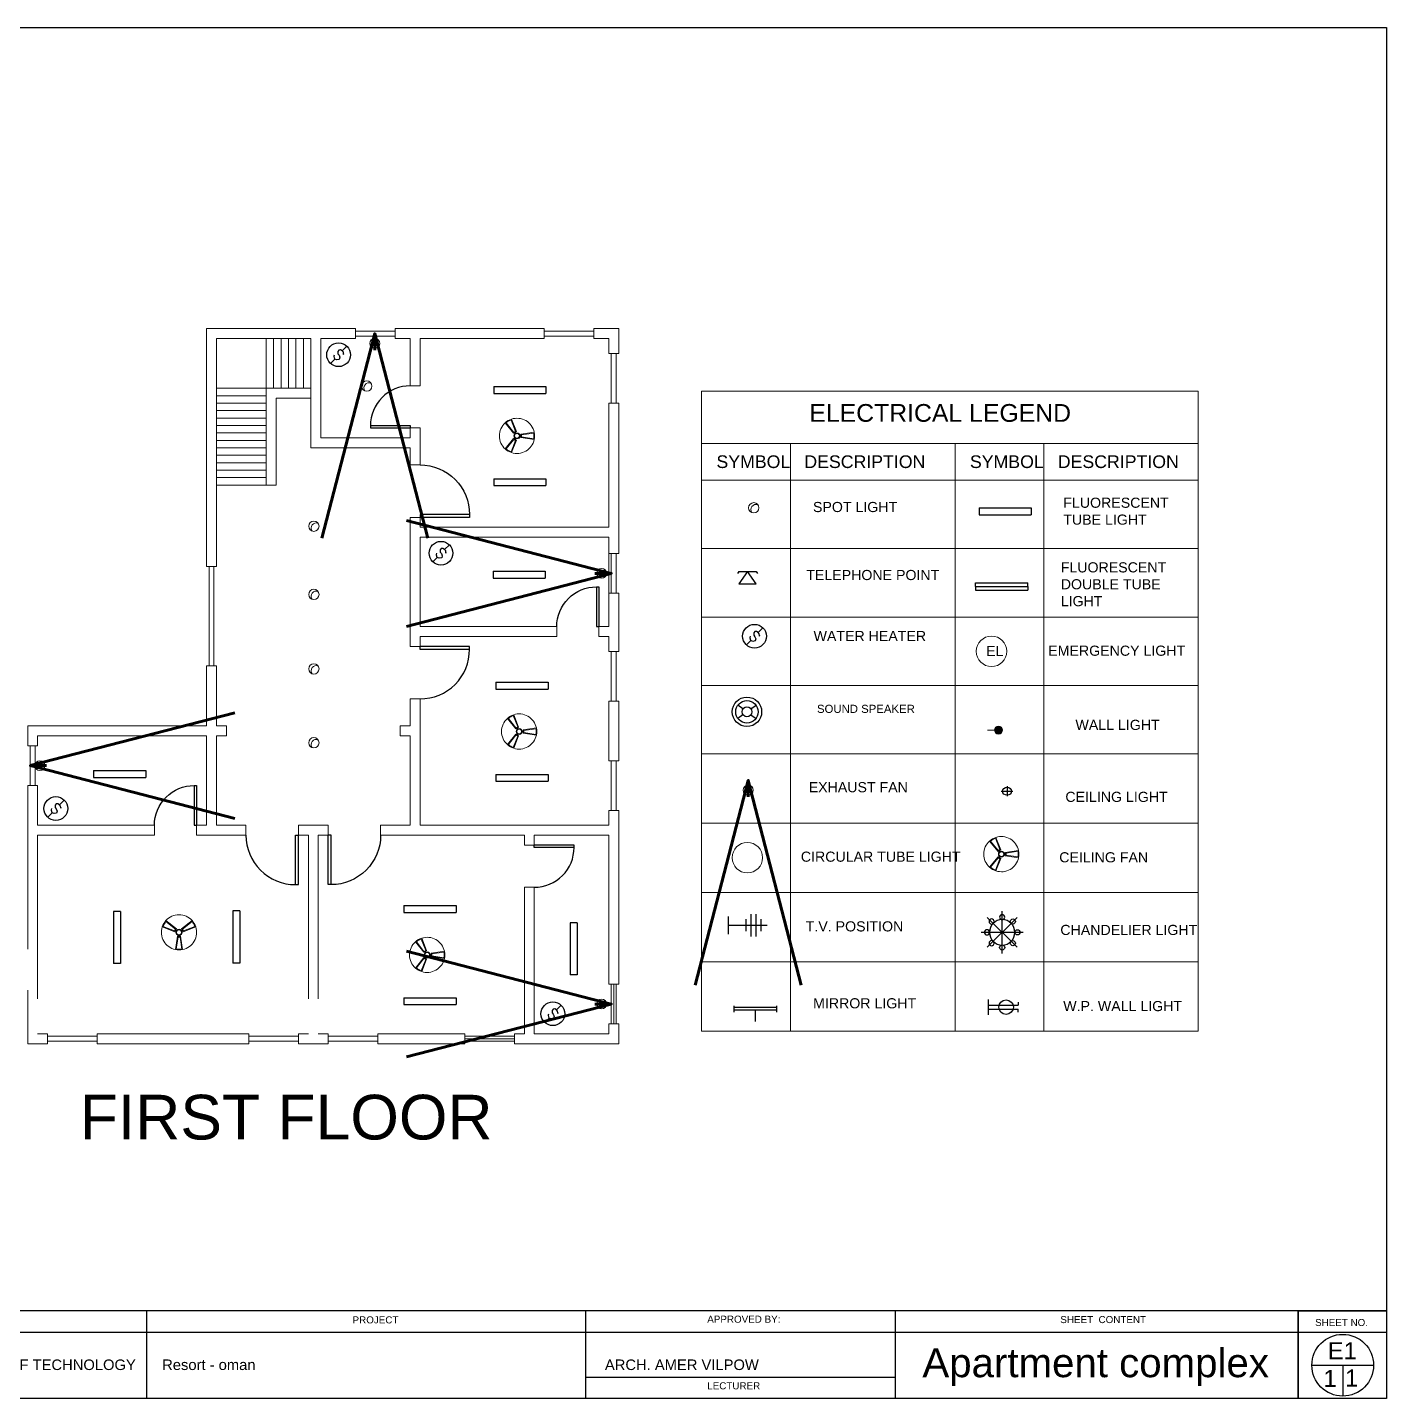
# Model space of a CAD drawing. Header units: inches. Extents: x -179 to 300, y 123 to 718.
# Drawn here: x 200.3 to 299.9, y 617.4 to 717.9 of the extents above; entities that cross this region are included whole.
import ezdxf

# ---------------------------------------------------------------- set-up
doc = ezdxf.new("R2010")
doc.units = ezdxf.units.IN
doc.header["$MEASUREMENT"] = 0
doc.linetypes.add('ACAD_ISO02W100', pattern=[15, 12, -3])
for name, color, linetype in [('EL_FITTINGS', 3, 'Continuous'), ('ELEC', 10, 'Continuous'), ('FUR', 6, 'Continuous'), ('Sanitry', 251, 'Continuous')]:
    doc.layers.add(name, color=color, linetype=linetype)
doc.layers.add('ELECTRICAL', color=200, linetype='Continuous', lineweight=18)
doc.styles.add('ARIAL', font='arial.ttf')
doc.styles.get("Standard").update_dxf_attribs({"font": 'arial.ttf'})
doc.dimstyles.get("Standard").update_dxf_attribs({"dimtxt": 0.18, "dimasz": 0.18, "dimexe": 0.18, "dimexo": 0.0625, "dimgap": 0.09, "dimtad": 0, "dimtih": 1, "dimtoh": 1, "dimdec": 4, "dimzin": 0, "dimdsep": 46, "dimtxsty": 'Standard', "dimcen": 0.09, "dimadec": 0, "dimazin": 0, "dimtfac": 1, "dimtdec": 4, "dimtofl": 0, "dimtmove": 0, "dimatfit": 3, "dimfxl": 1, "dimtolj": 1, "dimtzin": 0, "dimarcsym": 0})

# ---------------------------------------------------------------- blocks, each defined once
blk = doc.blocks.new('DESK4')
at = {"color": 0}
for p, q in [((0, 1), (-0.06, 1)), ((0, 0), (-0.06, 0))]:
    blk.add_line(p, q, dxfattribs=at)
blk.add_lwpolyline([(-0.06, 1), (-0.06, 0)], dxfattribs=at)
blk.add_lwpolyline([(1, 0, 0.414214), (0, 1), (0, 0)], format="xyb", dxfattribs=at)
blk = doc.blocks.new('Telephone Point')
at = {"layer": 'EL_FITTINGS', "color": 1}
for p, q in [((-16.8, 24.7), (-19.6, 20.8)), ((0, 24.7), (-16.8, 0)), ((-16.8, 24.7), (16.8, 24.7)), ((-16.8, 0), (16.8, 0)), ((16.8, 0), (0, 24.7)), ((16.8, 24.7), (19.6, 20.8))]:
    blk.add_line(p, q, dxfattribs=at)
blk = doc.blocks.new('Water Heater')
at = {"layer": 'EL_FITTINGS', "color": 1}
for p, q in [((30.5, 7.4), (39.9, 16.6)), ((16.1, -8.7), (7.5, -17.2))]:
    blk.add_line(p, q, dxfattribs=at)
for points in [[(33.1, 1.7), (32.8, 4.8), (30.5, 7.4), (27.1, 9.5), (23.9, 9.2), (21.9, 6.6), (21.9, 2), (24.2, -0.9), (25.9, -5), (24.8, -9.3), (19.8, -10.1), (16.1, -8.7), (14.7, -3.8), (14.7, -2.4), (15.5, -0.1)], [(33.1, 1.7), (32.6, -0.3)]]:
    blk.add_lwpolyline(points, dxfattribs=at)
blk.add_circle((23.4, 0), 23.4, dxfattribs=at)
blk = doc.blocks.new('Flourescent Tube Light')
at = {"layer": 'EL_FITTINGS', "color": 1}
for p, q in [((-51.5, 6.8), (51.5, 6.8)), ((-51.5, 6.8), (-51.5, -6.8)), ((51.5, 6.8), (51.5, -6.8)), ((-51.5, -6.8), (51.5, -6.8))]:
    blk.add_line(p, q, dxfattribs=at)
blk = doc.blocks.new('Fluorescent Double Tube Light')
at = {"layer": 'EL_FITTINGS', "color": 1}
for p, q in [((-51.5, 7.2), (51.5, 7.2)), ((-51.5, 0), (-51.5, 7.2)), ((-51.5, 0), (51.5, 0)), ((51.5, 0), (51.5, 7.2)), ((-51.5, 0), (51.5, 0)), ((-51.5, 0), (-51.5, -7.2)), ((-51.5, -7.2), (51.5, -7.2)), ((51.5, 0), (51.5, -7.2))]:
    blk.add_line(p, q, dxfattribs=at)
blk = doc.blocks.new('DRHUDR')
at = {"color": 1}
for p, q in [((53434.9, 7577.1), (53424.6, 7584.4)), ((53451.1, 7577.1), (53461.4, 7584.4)), ((53434.9, 7565.4), (53424.6, 7558)), ((53451.1, 7565.4), (53461.4, 7558))]:
    blk.add_line(p, q, dxfattribs=at)
for radius in [29.6, 22.6, 9.97]:
    blk.add_circle((53443, 7571.2), radius, dxfattribs=at)
blk = doc.blocks.new('WALL LIGHT')
at = {"layer": 'ELECTRICAL'}
blk.add_hatch(color=256, dxfattribs=at).paths.add_polyline_path([(0.468, 0, 1), (0.217, 0, 1)])
blk.add_line((0.217, 0), (0, 0), dxfattribs=at)
blk.add_circle((0.342, 0), 0.126, dxfattribs=at)
blk = doc.blocks.new('Ceiling light')
at = {"layer": 'ELEC'}
for p, q in [((0, 0.157), (0, -0.157)), ((-0.187, -0.007), (0.178, -0.007))]:
    blk.add_line(p, q, dxfattribs=at)
blk.add_ellipse((-0.004, -0.005), major_axis=(0.141, 0), ratio=0.898978, start_param=3.141593, end_param=9.424778, dxfattribs=at)
blk = doc.blocks.new('dtrhtr')
at = {"layer": 'EL_FITTINGS', "color": 1}
for p, q in [((110116.8, -17669.4), (110116.8, -17682.1)), ((110202.4, -17669.4), (110202.4, -17682.1)), ((110202.4, -17673.1), (110116.8, -17673.1)), ((110202.4, -17678.4), (110116.8, -17678.4)), ((110159.6, -17678.4), (110159.6, -17701.3))]:
    blk.add_line(p, q, dxfattribs=at)
blk = doc.blocks.new('T.V. Position')
at = {"layer": 'EL_FITTINGS', "color": 1}
for p, q in [((0, 17.6), (0, -17.6)), ((0, 0), (76.7, 0)), ((34.5, 11.9), (34.5, -11.9)), ((44.4, 21.8), (44.4, -21.8)), ((54.3, 21.8), (54.3, -21.8)), ((64.2, 11.9), (64.2, -11.9))]:
    blk.add_line(p, q, dxfattribs=at)
blk = doc.blocks.new('WP Wall Light')
at = {"layer": 'EL_FITTINGS', "color": 1}
for p, q in [((0, 14.9), (0, -14.9)), ((0, 3.9), (59.1, 3.9)), ((59.1, 9.9), (59.1, 3.9)), ((0, -3.9), (59.1, -3.9)), ((59.1, -9.9), (59.1, -3.9))]:
    blk.add_line(p, q, dxfattribs=at)
blk.add_circle((35.4, 0), 14.3, dxfattribs=at)
blk = doc.blocks.new('Chandelier Light')
at = {"layer": 'EL_FITTINGS', "color": 1, "linetype": 'Continuous'}
for p, q in [((29.5, 29.5), (-29.5, -29.5)), ((-29.5, 29.5), (29.5, -29.5)), ((0, -41.7), (0, 41.7)), ((-41.7, 0), (41.7, 0))]:
    blk.add_line(p, q, dxfattribs=at)
at = {"layer": 'EL_FITTINGS', "color": 2, "linetype": 'Continuous', "extrusion": (0, 0, -1)}
for centre, major_axis in [((0, 30), (3.54, 3.54)), ((-30, 0), (-3.54, 3.54)), ((-30, 0), (-3.54, 3.54)), ((-21, 21.4), (0.05, 5)), ((-21, -21.4), (-5, -0.05))]:
    blk.add_ellipse(centre, major_axis=major_axis, ratio=1, start_param=0.785398, end_param=7.068583, dxfattribs=at)
at = {"layer": 'EL_FITTINGS', "color": 4, "linetype": 'Continuous', "extrusion": (0, 0, -1)}
blk.add_ellipse((0, 0), major_axis=(17.7, 17.7), ratio=1, start_param=0.785398, end_param=7.068583, dxfattribs=at)
at = {"layer": 'EL_FITTINGS', "color": 2, "linetype": 'Continuous'}
for centre, major_axis in [((21, 21.4), (-0.05, 5)), ((30, 0), (3.54, 3.54)), ((30, 0), (3.54, 3.54)), ((0, -30), (3.54, -3.54)), ((0, -30), (3.54, -3.54)), ((21, -21.4), (5, -0.05))]:
    blk.add_ellipse(centre, major_axis=major_axis, ratio=1, start_param=0.785398, end_param=7.068583, dxfattribs=at)

msp = doc.modelspace()

# ---------------------------------------------------------------- linework, layer by layer
at = {"color": 240, "true_color": 0xed1f24}
for p, q in [((144.85777, 717.88382), (299.89484, 717.88382)), ((299.89484, 717.88382), (299.89484, 617.38888)), ((299.89484, 623.83086), (144.85777, 623.83086)), ((209.0117, 623.83086), (209.0117, 617.38888)), ((241.18219, 623.83086), (241.18219, 617.38888)), ((263.88647, 623.83086), (263.88647, 617.38888)), ((263.88647, 623.83086), (263.88647, 617.38888)), ((293.42109, 623.83086), (293.42109, 617.38888)), ((299.89484, 622.22037), (151.33152, 622.22037)), ((241.18219, 622.22037), (241.18219, 617.38888)), ((263.88647, 618.93475), (241.18219, 618.93475)), ((299.89484, 617.38888), (144.85777, 617.38888)), ((299.89484, 617.38888), (144.85777, 617.38888))]:
    msp.add_line(p, q, dxfattribs=at)
at = {"color": 40, "lineweight": 0, "true_color": 0xf8d731}
for p, q in [((213.42046, 678.3789), (213.42046, 695.80517)), ((213.42046, 695.80517), (224.33914, 695.80517)), ((224.33914, 695.62319), (227.25079, 695.62319)), ((227.25079, 695.80517), (238.16947, 695.80517)), ((238.16947, 695.62319), (241.80903, 695.62319)), ((241.80903, 695.80517), (243.62881, 695.80517)), ((243.62881, 695.80517), (243.62881, 693.98539)), ((224.33914, 695.25924), (227.25079, 695.25924)), ((238.16947, 695.25924), (241.80903, 695.25924)), ((243.08287, 693.98539), (243.08287, 690.34583)), ((243.44683, 693.98539), (243.44683, 690.34583)), ((243.62881, 690.34583), (243.62881, 679.3263)), ((228.34266, 685.81734), (229.07057, 685.81734)), ((229.07057, 681.97484), (228.34266, 681.97484)), ((213.60244, 671.09978), (213.60244, 678.3789)), ((213.96639, 671.09978), (213.96639, 678.3789)), ((243.08287, 679.3263), (243.08287, 676.41465)), ((243.44683, 679.3263), (243.44683, 676.41465)), ((243.62881, 676.41465), (243.62881, 672.14803)), ((229.07057, 672.51198), (228.34266, 672.51198)), ((243.08287, 672.14803), (243.08287, 668.50847)), ((243.44683, 672.14803), (243.44683, 668.50847)), ((213.42046, 666.68869), (213.42046, 671.09978)), ((243.62881, 668.50847), (243.62881, 664.141)), ((200.31804, 666.68869), (213.42046, 666.68869)), ((243.08287, 664.141), (243.08287, 660.50144)), ((243.44683, 664.141), (243.44683, 660.50144)), ((243.62881, 660.50144), (243.62881, 647.76297)), ((216.31114, 658.68166), (216.31114, 659.40957)), ((226.17988, 658.68166), (226.17988, 659.40957)), ((243.08287, 647.76297), (243.08287, 644.85133)), ((243.26485, 647.76297), (243.26485, 644.85133)), ((243.44683, 647.76297), (243.44683, 644.85133)), ((243.62881, 644.85133), (243.62881, 643.3955))]:
    msp.add_line(p, q, dxfattribs=at)
at = {"color": 40, "linetype": 'ACAD_ISO02W100', "lineweight": 0, "true_color": 0xf8d731}
for p, q in [((224.33914, 695.07726), (224.33914, 695.80517)), ((227.25079, 695.07726), (227.25079, 695.80517)), ((238.16947, 695.07726), (238.16947, 695.80517)), ((241.80903, 695.07726), (241.80903, 695.80517)), ((242.9009, 693.98539), (243.62881, 693.98539)), ((228.34266, 691.6124), (229.07057, 691.6124)), ((242.9009, 690.34583), (243.62881, 690.34583)), ((228.34266, 688.52605), (229.07057, 688.52605)), ((213.42046, 678.3789), (214.14837, 678.3789)), ((242.9009, 679.3263), (243.62881, 679.3263)), ((242.9009, 676.41465), (243.62881, 676.41465)), ((239.08664, 673.96781), (239.08664, 673.2399)), ((242.17298, 673.2399), (242.17298, 673.96781)), ((242.17298, 673.96781), (242.17298, 673.2399)), ((242.9009, 672.14803), (243.62881, 672.14803)), ((213.42046, 671.09978), (214.14837, 671.09978)), ((229.07057, 668.66948), (228.34266, 668.66948)), ((242.9009, 668.50847), (243.62881, 668.50847)), ((200.31804, 666.68869), (200.31804, 665.23286)), ((201.04595, 665.23286), (200.31804, 665.23286)), ((242.9009, 664.141), (243.62881, 664.141)), ((200.31804, 662.32122), (200.31804, 643.3955)), ((201.04595, 662.32122), (200.31804, 662.32122)), ((242.9009, 660.50144), (243.62881, 660.50144)), ((209.6062, 659.40957), (209.6062, 658.68166)), ((212.69255, 659.40957), (212.69255, 658.68166)), ((220.15364, 658.68166), (220.15364, 659.40957)), ((222.33738, 658.68166), (222.33738, 659.40957)), ((236.71364, 657.95374), (237.44156, 657.95374)), ((237.44156, 654.8674), (236.71364, 654.8674)), ((242.9009, 647.76297), (243.62881, 647.76297)), ((242.9009, 644.85133), (243.62881, 644.85133)), ((201.77387, 643.3955), (200.31804, 643.3955)), ((201.77387, 644.12341), (201.77387, 643.3955)), ((205.41343, 644.12341), (205.41343, 643.3955)), ((216.51408, 643.3955), (205.41343, 643.3955)), ((216.51408, 644.12341), (216.51408, 643.3955)), ((220.15364, 644.12341), (220.15364, 643.3955)), ((222.33738, 643.3955), (220.15364, 643.3955)), ((222.33738, 644.12341), (222.33738, 643.3955)), ((225.97694, 644.12341), (225.97694, 643.3955)), ((232.34617, 643.3955), (225.97694, 643.3955)), ((232.34617, 644.12341), (232.34617, 643.3955)), ((235.98573, 644.12341), (235.98573, 643.3955)), ((243.62881, 643.3955), (235.98573, 643.3955))]:
    msp.add_line(p, q, dxfattribs=at)
at = {"lineweight": 0}
for p, q in [((214.14837, 695.07726), (214.14837, 691.4377)), ((221.06353, 695.07726), (214.14837, 695.07726)), ((217.78793, 695.07726), (217.78793, 684.34056)), ((218.33386, 695.07726), (218.33386, 691.4377)), ((218.8798, 695.07726), (218.8798, 691.4377)), ((219.42573, 695.07726), (219.42573, 691.4377)), ((219.97167, 695.07726), (219.97167, 691.4377)), ((220.5176, 695.07726), (220.5176, 691.4377)), ((221.79145, 695.07726), (221.79145, 687.79814)), ((221.79145, 695.07726), (221.79145, 687.79814)), ((227.25079, 695.07726), (228.34266, 695.07726)), ((228.34266, 695.07726), (228.34266, 691.6124)), ((229.07057, 695.07726), (238.16947, 695.07726)), ((229.07057, 695.07726), (229.07057, 691.6124)), ((241.80903, 695.07726), (242.9009, 695.07726)), ((242.9009, 695.07726), (242.9009, 693.98539)), ((214.14837, 691.4377), (214.14837, 682.70275)), ((221.06353, 691.4377), (214.14837, 691.4377)), ((217.78793, 690.89176), (214.14837, 690.89176)), ((221.06353, 690.70979), (218.51584, 690.70979)), ((218.51584, 690.70979), (218.51584, 684.34056)), ((217.78793, 690.34583), (214.14837, 690.34583)), ((217.78793, 689.7999), (214.14837, 689.7999)), ((242.9009, 690.34583), (242.9009, 681.24693)), ((217.78793, 689.25396), (214.14837, 689.25396)), ((217.78793, 688.70803), (214.14837, 688.70803)), ((228.34266, 688.70075), (228.34266, 687.79814)), ((229.07057, 688.52605), (229.07057, 685.81734)), ((217.78793, 688.16209), (214.14837, 688.16209)), ((217.78793, 687.61616), (214.14837, 687.61616)), ((221.79145, 687.79814), (228.34266, 687.79814)), ((217.78793, 687.07023), (214.14837, 687.07023)), ((217.78793, 686.52429), (214.14837, 686.52429)), ((221.06353, 687.07023), (228.34266, 687.07023)), ((228.34266, 687.07023), (228.34266, 685.81734)), ((217.78793, 685.97836), (214.14837, 685.97836)), ((217.78793, 685.43242), (214.14837, 685.43242)), ((217.78793, 684.88649), (214.14837, 684.88649)), ((218.15189, 684.34056), (214.14837, 684.34056)), ((218.51584, 684.34056), (214.14837, 684.34056)), ((214.14837, 682.70275), (214.14837, 678.3789)), ((228.34266, 681.97484), (228.34266, 672.51198)), ((229.07057, 682.19234), (229.07057, 681.24693)), ((229.07057, 681.24693), (242.9009, 681.24693)), ((229.07057, 680.51902), (242.9009, 680.51902)), ((229.07057, 673.96781), (229.07057, 680.51902)), ((242.9009, 680.51902), (242.9009, 673.96781)), ((239.08664, 673.96781), (229.07057, 673.96781)), ((242.9009, 673.96781), (241.99829, 673.96781)), ((239.08664, 673.2399), (229.07057, 673.2399)), ((229.07057, 673.2399), (229.07057, 672.29448)), ((242.9009, 673.2399), (242.17298, 673.2399)), ((242.9009, 673.2399), (242.9009, 672.14803)), ((214.14837, 671.09978), (214.14837, 666.68869)), ((228.34266, 668.66948), (228.34266, 666.68869)), ((229.07057, 668.66948), (229.07057, 659.40957)), ((242.9009, 668.50847), (242.9009, 664.141)), ((214.14837, 666.68869), (214.87628, 666.68869)), ((214.87628, 666.68869), (214.87628, 665.96078)), ((227.61474, 666.68869), (227.61474, 665.96078)), ((228.34266, 666.68869), (227.61474, 666.68869)), ((213.42046, 665.96078), (201.04595, 665.96078)), ((214.87628, 665.96078), (214.14837, 665.96078)), ((227.61474, 665.96078), (228.34266, 665.96078)), ((228.34266, 665.96078), (228.34266, 659.40957)), ((242.9009, 660.50144), (242.9009, 659.40957)), ((229.07057, 659.40957), (242.9009, 659.40957)), ((236.71364, 658.68166), (236.71364, 657.95374)), ((237.44156, 658.68166), (237.44156, 657.77904)), ((242.9009, 658.68166), (242.9009, 647.76297)), ((236.71364, 654.8674), (236.71364, 644.12341)), ((237.44156, 654.8674), (237.44156, 644.12341)), ((242.9009, 644.85133), (242.9009, 644.12341))]:
    msp.add_line(p, q, dxfattribs=at)
at = {"linetype": 'ACAD_ISO02W100', "lineweight": 0}
for p, q in [((221.06353, 687.07023), (221.06353, 695.07726)), ((224.33914, 695.07726), (221.79145, 695.07726)), ((201.04595, 665.96078), (201.04595, 665.23286)), ((213.42046, 665.96078), (213.42046, 659.40957)), ((214.14837, 665.96078), (214.14837, 659.40957)), ((200.50002, 665.23286), (200.50002, 662.32122)), ((200.86398, 665.23286), (200.86398, 662.32122)), ((201.04595, 662.32122), (201.04595, 659.40957)), ((209.6062, 659.40957), (201.04595, 659.40957)), ((213.42046, 659.40957), (212.51785, 659.40957)), ((216.31114, 659.40957), (214.14837, 659.40957)), ((214.14837, 659.40957), (216.31114, 659.40957)), ((214.14837, 659.40957), (216.31114, 659.40957)), ((222.33738, 659.40957), (220.15364, 659.40957)), ((220.15364, 659.40957), (221.24551, 659.40957)), ((228.34266, 659.40957), (226.17988, 659.40957)), ((209.6062, 658.68166), (201.04595, 658.68166)), ((201.04595, 658.68166), (201.04595, 644.12341)), ((216.31114, 658.68166), (212.69255, 658.68166)), ((220.88156, 658.68166), (219.93614, 658.68166)), ((220.88156, 658.68166), (220.88156, 644.12341)), ((222.55488, 658.68166), (221.60947, 658.68166)), ((221.60947, 658.68166), (221.60947, 644.12341)), ((236.71364, 658.68166), (226.17988, 658.68166)), ((242.9009, 658.68166), (237.44156, 658.68166)), ((201.77387, 644.12341), (201.04595, 644.12341)), ((205.41343, 643.94144), (201.77387, 643.94144)), ((205.41343, 643.57748), (201.77387, 643.57748)), ((216.51408, 644.12341), (205.41343, 644.12341)), ((220.15364, 643.94144), (216.51408, 643.94144)), ((220.15364, 643.57748), (216.51408, 643.57748)), ((220.88156, 644.12341), (220.15364, 644.12341)), ((222.33738, 644.12341), (221.60947, 644.12341)), ((225.97694, 643.94144), (222.33738, 643.94144)), ((225.97694, 643.57748), (222.33738, 643.57748)), ((232.34617, 644.12341), (225.97694, 644.12341)), ((235.98573, 643.94144), (232.34617, 643.94144)), ((235.98573, 643.75946), (232.34617, 643.75946)), ((235.98573, 643.57748), (232.34617, 643.57748)), ((235.98573, 644.12341), (236.71364, 644.12341)), ((242.9009, 644.12341), (237.44156, 644.12341))]:
    msp.add_line(p, q, dxfattribs=at)
at = {"color": 18, "lineweight": 0, "true_color": 0x000000}
for p, q in [((249.70018, 644.31305), (249.70018, 691.22268)), ((249.70018, 691.22268), (286.09578, 691.22268)), ((286.09578, 691.22268), (286.09578, 644.31305)), ((249.70018, 687.37776), (286.09578, 687.37776)), ((256.20399, 687.37776), (256.20399, 644.31305)), ((268.27537, 687.37776), (268.27537, 644.31305)), ((274.77918, 687.37776), (274.77918, 644.31305)), ((249.70018, 684.70294), (286.09578, 684.70294)), ((249.70018, 679.68764), (286.09578, 679.68764)), ((249.70018, 674.67234), (286.09578, 674.67234)), ((249.70018, 669.65704), (286.09578, 669.65704)), ((249.70018, 664.64174), (286.09578, 664.64174)), ((249.70018, 659.55957), (286.09578, 659.55957)), ((249.70018, 654.47739), (286.09578, 654.47739)), ((249.70018, 649.39522), (286.09578, 649.39522)), ((249.70018, 644.31305), (286.09578, 644.31305))]:
    msp.add_line(p, q, dxfattribs=at)
at = {"color": 177, "linetype": 'ACAD_ISO02W100', "lineweight": 0, "true_color": 0x293189}
msp.add_line((201.04595, 658.68166), (202.86573, 658.68166), dxfattribs=at)
at = {"color": 8}
for p, q in [((294.42166, 619.83389), (298.94474, 619.83389)), ((296.6832, 619.83389), (296.6832, 617.57234))]:
    msp.add_line(p, q, dxfattribs=at)
at = {"color": 240, "true_color": 0xed1f24}
msp.add_lwpolyline([(293.42109, 623.83086), (299.89484, 623.83086), (299.89484, 617.38888), (293.42109, 617.38888)], close=True, dxfattribs=at)
at = {"color": 8}
msp.add_circle((296.6832, 619.83389), 2.26154, dxfattribs=at)
at = {"layer": 'Sanitry', "color": 1, "lineweight": 0, "ltscale": 0.1}
for p, q in [((226.00864, 694.98589), (225.49393, 694.47118)), ((226.00864, 694.47118), (225.49393, 694.98589)), ((242.63004, 677.61312), (242.11533, 678.12783)), ((242.11533, 677.61312), (242.63004, 678.12783)), ((200.95285, 664.0344), (201.46756, 663.51968)), ((201.46756, 664.0344), (200.95285, 663.51968)), ((253.37284, 662.2392), (252.85813, 661.72449)), ((253.37284, 661.72449), (252.85813, 662.2392)), ((242.63004, 646.04979), (242.11533, 646.56451)), ((242.11533, 646.04979), (242.63004, 646.56451))]:
    msp.add_line(p, q, dxfattribs=at)
at = {"layer": 'Sanitry', "color": 1, "lineweight": 0}
for points in [[(235.30949, 688.90891, -0.103776276), (235.76857, 689.17396), (236.12575, 688.25735), (235.92471, 688.14128)], [(235.37864, 688.90254, -0.084558374), (235.73951, 689.11089), (236.06361, 688.27918), (235.93688, 688.20601)], [(235.76857, 686.72084, -0.103776276), (235.30949, 686.98589), (235.92471, 687.75352), (236.12575, 687.63745)], [(235.73951, 686.78391, -0.084558374), (235.37864, 686.99226), (235.93688, 687.68879), (236.06361, 687.61563)], [(237.43395, 687.68235), (236.46156, 687.83133), (236.46156, 688.06347), (237.43395, 688.21245, -0.103776276)], [(237.39387, 687.73905), (236.51153, 687.87423), (236.51153, 688.02057), (237.39387, 688.15575, -0.084558374)], [(235.4707, 667.24096, -0.103776276), (235.92978, 667.50601), (236.28696, 666.5894), (236.08592, 666.47333)], [(235.53984, 667.23459, -0.084558374), (235.90072, 667.44294), (236.22481, 666.61123), (236.09808, 666.53806)], [(237.59516, 666.0144), (236.62276, 666.16338), (236.62276, 666.39552), (237.59516, 666.5445, -0.103776276)], [(237.55507, 666.0711), (236.67273, 666.20628), (236.67273, 666.35262), (237.55507, 666.4878, -0.084558374)], [(235.92978, 665.05289, -0.103776276), (235.4707, 665.31794), (236.08592, 666.08557), (236.28696, 665.9695)], [(235.90072, 665.11596, -0.084558374), (235.53984, 665.32431), (236.09808, 666.02084), (236.22481, 665.94767)], [(270.80536, 658.25249, -0.103776276), (271.26445, 658.51754), (271.62162, 657.60092), (271.42058, 657.48485)], [(270.87451, 658.24612, -0.084558374), (271.23539, 658.45447), (271.55948, 657.62275), (271.43275, 657.54958)], [(272.92983, 657.02593), (271.95743, 657.17491), (271.95743, 657.40705), (272.92983, 657.55603, -0.103776276)], [(272.88974, 657.08263), (272.0074, 657.21781), (272.0074, 657.36415), (272.88974, 657.49933, -0.084558374)], [(271.26445, 656.06442, -0.103776276), (270.80536, 656.32947), (271.42058, 657.0971), (271.62162, 656.98103)], [(271.23539, 656.12748, -0.084558374), (270.87451, 656.33584), (271.43275, 657.03237), (271.55948, 656.9592)], [(210.17768, 651.96173, -0.103776276), (210.44274, 652.42082), (211.21037, 651.8056), (211.0943, 651.60456)], [(210.24075, 651.99079, -0.084558374), (210.4491, 652.35167), (211.14564, 651.79343), (211.07247, 651.6667)], [(212.36575, 652.42082, -0.103776276), (212.6308, 651.96173), (211.71419, 651.60456), (211.59812, 651.8056)], [(212.35939, 652.35167, -0.084558374), (212.56774, 651.99079), (211.73602, 651.6667), (211.66285, 651.79343)], [(211.13919, 650.29635), (211.28817, 651.26875), (211.52031, 651.26875), (211.6693, 650.29635, -0.103776276)], [(211.19589, 650.33644), (211.33107, 651.21878), (211.47741, 651.21878), (211.6126, 650.33644, -0.084558374)], [(228.72904, 650.86922, -0.103776276), (229.18812, 651.13427), (229.5453, 650.21765), (229.34426, 650.10158)], [(228.79818, 650.86285, -0.084558374), (229.15906, 651.0712), (229.48316, 650.23948), (229.35642, 650.16631)], [(229.18812, 648.68115, -0.103776276), (228.72904, 648.9462), (229.34426, 649.71383), (229.5453, 649.59776)], [(229.15906, 648.74421, -0.084558374), (228.79818, 648.95257), (229.35642, 649.6491), (229.48316, 649.57593)], [(230.8535, 649.64266), (229.8811, 649.79164), (229.8811, 650.02378), (230.8535, 650.17276, -0.103776276)], [(230.81341, 649.69936), (229.93108, 649.83454), (229.93108, 649.98088), (230.81341, 650.11606, -0.084558374)]]:
    msp.add_lwpolyline(points, format="xyb", close=True, dxfattribs=at)
for points in [[(235.99586, 688.18235), (236.0318, 688.1201)], [(235.99586, 687.71245), (236.0318, 687.7747)], [(236.0546, 688.21627), (236.09055, 688.15402)], [(236.0546, 687.67853), (236.09055, 687.74078)], [(236.46156, 687.98132), (236.38967, 687.98132)], [(236.46156, 687.91348), (236.38967, 687.91348)], [(236.15706, 666.5144), (236.193, 666.45215)], [(236.21581, 666.54832), (236.25175, 666.48607)], [(236.62276, 666.31337), (236.55088, 666.31337)], [(236.15706, 666.0445), (236.193, 666.10675)], [(236.21581, 666.01058), (236.25175, 666.07283)], [(236.62276, 666.24553), (236.55088, 666.24553)], [(271.49173, 657.52593), (271.52767, 657.46368)], [(271.55048, 657.55985), (271.58642, 657.49759)], [(271.95743, 657.3249), (271.88554, 657.3249)], [(271.95743, 657.25706), (271.88554, 657.25706)], [(271.49173, 657.05602), (271.52767, 657.11828)], [(271.55048, 657.02211), (271.58642, 657.08436)], [(211.13537, 651.6757), (211.19763, 651.63976)], [(211.16929, 651.73445), (211.23155, 651.69851)], [(211.37033, 651.26875), (211.37033, 651.34064)], [(211.43816, 651.26875), (211.43816, 651.34064)], [(211.6392, 651.73445), (211.57694, 651.69851)], [(211.67311, 651.6757), (211.61086, 651.63976)], [(229.4154, 650.14266), (229.45135, 650.08041)], [(229.4154, 649.67275), (229.45135, 649.73501)], [(229.47415, 650.17658), (229.51009, 650.11432)], [(229.47415, 649.63884), (229.51009, 649.70109)], [(229.8811, 649.94163), (229.80922, 649.94163)], [(229.8811, 649.87379), (229.80922, 649.87379)]]:
    msp.add_lwpolyline(points, dxfattribs=at)
at = {"layer": 'Sanitry', "color": 1, "lineweight": 0, "ltscale": 0.1}
for centre in [(225.75129, 694.72854), (242.37269, 677.87048), (201.21021, 663.77704), (253.11548, 661.98184), (242.37269, 646.30715)]:
    msp.add_circle(centre, 0.36396, dxfattribs=at)
at = {"layer": 'Sanitry', "color": 1, "lineweight": 0}
for centre, radius in [((225.16212, 691.60073), 0.37919), ((236.17067, 687.9474), 0.22161), ((236.17067, 687.9474), 0.17524), ((253.51658, 682.67582), 0.37919), ((221.28664, 681.32686), 0.37919), ((221.28664, 676.32739), 0.37919), ((270.9448, 672.15645), 1.11498), ((221.28664, 670.86745), 0.37919), ((236.33188, 666.27945), 0.22161), ((236.33188, 666.27945), 0.17524), ((221.28664, 665.45726), 0.37919), ((253.05582, 657.03301), 1.11498), ((271.66655, 657.29098), 0.22161), ((271.66655, 657.29098), 0.17524), ((211.40424, 651.55963), 0.22161), ((211.40424, 651.55963), 0.17524), ((229.59022, 649.90771), 0.22161), ((229.59022, 649.90771), 0.17524)]:
    msp.add_circle(centre, radius, dxfattribs=at)
at = {"layer": 'Sanitry', "lineweight": 0}
for centre in [(225.33838, 691.46694), (253.69283, 682.54203), (221.4629, 681.19307), (221.4629, 676.1936), (221.4629, 670.73366), (221.4629, 665.32347)]:
    msp.add_arc(centre, 0.37919, 69.7641556, 215.834916, dxfattribs=at)
at = {"layer": 'Sanitry', "color": 1, "lineweight": 0, "ltscale": 25}
for centre, start, end in [((236.17067, 687.9474), 131.849469, 228.150531), ((236.17067, 687.9474), 11.849469, 108.150531), ((236.17067, 687.9474), 251.849469, 348.150531), ((236.33188, 666.27945), 11.849469, 108.150531), ((236.33188, 666.27945), 131.849469, 228.150531), ((236.33188, 666.27945), 251.849469, 348.150531), ((271.66655, 657.29098), 131.849469, 228.150531), ((271.66655, 657.29098), 11.849469, 108.150531), ((271.66655, 657.29098), 251.849469, 348.150531), ((211.40424, 651.55963), 41.849469, 138.150531), ((211.40424, 651.55963), 161.849469, 258.150531), ((211.40424, 651.55963), 281.849469, 18.150531), ((229.59022, 649.90771), 131.849469, 228.150531), ((229.59022, 649.90771), 11.849469, 108.150531), ((229.59022, 649.90771), 251.849469, 348.150531)]:
    msp.add_arc(centre, 1.29079, start, end, dxfattribs=at)

# ---------------------------------------------------------------- block references
at = {"lineweight": 0, "xscale": 0.037150372106726, "yscale": 0.037150372106726, "zscale": 0.037150372106726}
msp.add_blockref('Fluorescent Double Tube Light', (271.68247, 676.89893), dxfattribs=at)
at = {"layer": 'FUR', "color": 40, "lineweight": 0, "true_color": 0xf8d731}
for p, xscale, yscale, zscale, rotation in [((228.34266, 688.70075), 2.911648249099812, 2.911648249099812, 2.911648249099812, 90), ((229.07057, 682.19234), -3.62500159324019, 3.62500159324019, 3.62500159324019, 270), ((229.07057, 672.29448), 3.62500159324019, 3.62500159324019, 3.62500159324019, 270), ((219.93614, 658.68166), 3.62500159324019, 3.62500159324019, 3.62500159324019, 180), ((222.55488, 658.68166), -3.62500159324019, 3.62500159324019, 3.62500159324019, 180), ((237.44156, 657.77904), 2.911648249099812, 2.911648249099812, 2.911648249099812, 270)]:
    msp.add_blockref('DESK4', p, dxfattribs=dict(at, xscale=xscale, yscale=yscale, zscale=zscale, rotation=rotation))
at = {"layer": 'FUR', "color": 40, "lineweight": 0, "true_color": 0xf8d731, "xscale": -2.911648249099812, "yscale": 2.911648249099812, "zscale": 2.911648249099812}
for p in [(241.99829, 673.96781), (212.51785, 659.40957)]:
    msp.add_blockref('DESK4', p, dxfattribs=at)
at = {"layer": 'Sanitry', "lineweight": 0}
for name, p, xscale, yscale, zscale in [('Water Heater', (222.23103, 693.89469), 0.037150372106726, 0.037150372106726, 0.037150372106726), ('Flourescent Tube Light', (236.37598, 691.31189), 0.037150372106726, 0.037150372106726, 0.037150372106726), ('Flourescent Tube Light', (236.37598, 684.55493), 0.037150372106726, 0.037150372106726, 0.037150372106726), ('Flourescent Tube Light', (271.94223, 682.42365), 0.037150372106726, 0.037150372106726, 0.037150372106726), ('Water Heater', (229.73178, 679.34788), 0.037150372106726, 0.037150372106726, 0.037150372106726), ('Flourescent Tube Light', (236.32776, 677.76908), 0.037150372106726, 0.037150372106726, 0.037150372106726), ('Telephone Point', (253.06311, 677.09741), 0.037150372106726, 0.037150372106726, 0.037150372106726), ('Fluorescent Double Tube Light', (271.68247, 676.89893), 0.037150372106726, 0.037150372106726, 0.037150372106726), ('Water Heater', (252.70892, 673.26317), 0.037150372106726, 0.037150372106726, 0.037150372106726), ('Flourescent Tube Light', (236.53718, 669.64394), 0.037150372106726, 0.037150372106726, 0.037150372106726), ('WALL LIGHT', (270.6565, 666.38661), 2.340473442723738, 2.340473442723738, 2.340473442723738), ('Flourescent Tube Light', (207.05811, 663.1672), 0.037150372106726, 0.037150372106726, 0.037150372106726), ('Flourescent Tube Light', (236.53718, 662.88698), 0.037150372106726, 0.037150372106726, 0.037150372106726), ('Ceiling light', (272.09565, 661.91321), 2.340473442723738, 2.340473442723738, 2.340473442723738), ('Water Heater', (201.50961, 660.63612), 0.037150372106726, 0.037150372106726, 0.037150372106726), ('Flourescent Tube Light', (229.79553, 653.2722), 0.037150372106726, 0.037150372106726, 0.037150372106726), ('T.V. Position', (251.65522, 652.07644), 0.037150372106726, 0.037150372106726, 0.037150372106726), ('Chandelier Light', (271.72679, 651.56121), 0.037150372106726, 0.037150372106726, 0.037150372106726), ('Flourescent Tube Light', (229.79553, 646.51524), 0.037150372106726, 0.037150372106726, 0.037150372106726), ('Water Heater', (237.93077, 645.59557), 0.037150372106726, 0.037150372106726, 0.037150372106726), ('WP Wall Light', (270.69941, 646.07741), 0.037150372106726, 0.037150372106726, 0.037150372106726), ('dtrhtr', (-3755.69972, 1289.26723), 0.03639560311374765, 0.03639560311374765, 0.03639560311374765)]:
    msp.add_blockref(name, p, dxfattribs=dict(at, xscale=xscale, yscale=yscale, zscale=zscale))
at = {"layer": 'Sanitry', "color": 1, "lineweight": 0, "xscale": 0.03639560311374765, "yscale": 0.03639560311374765, "zscale": 0.03639560311374765}
msp.add_blockref('DRHUDR', (-1692.06654, 392.16589), dxfattribs=at)
at = {"layer": 'Sanitry', "lineweight": 0, "xscale": 0.037150372106726, "yscale": 0.037150372106726, "zscale": 0.037150372106726, "rotation": 270}
for p in [(206.86577, 651.18655), (215.60313, 651.21662), (240.32096, 650.34752)]:
    msp.add_blockref('Flourescent Tube Light', p, dxfattribs=at)

# ---------------------------------------------------------------- texts
at = {"color": 5, "lineweight": 0, "style": 'ARIAL'}
for s, height, p in [('SYMBOL', 0.928759, (250.78872, 685.5912)), ('DESCRIPTION', 0.9287593, (257.22955, 685.5912)), ('SYMBOL', 0.928759, (269.36391, 685.5912)), ('DESCRIPTION', 0.9287593, (275.80473, 685.5912))]:
    msp.add_text(s, height=height, dxfattribs=at).set_placement(p)
at = {"color": 18, "true_color": 0x000000}
for s, height, p in [('PROJECT', 0.515359, (224.12314, 622.89799)), ('APPROVED BY:', 0.5153587, (250.11521, 622.94959)), ('SHEET  CONTENT', 0.5153587, (275.98885, 622.92139)), ('SHEET NO.', 0.515359, (294.65549, 622.70681)), ('LECTURER', 0.515359, (250.11521, 618.06573))]:
    msp.add_text(s, height=height, dxfattribs=at).set_placement(p)
at = {"color": 5}
msp.add_text('Apartment complex', height=2.110335, dxfattribs=at).set_placement((265.87914, 618.95502))
at = {"color": 140}
msp.add_text('E1', height=1.252322, dxfattribs=at).set_placement((295.57987, 620.26716))
at = {"color": 3}
for s, p in [('IBRA COLLEGE OF TECHNOLOGY', (190.65683, 619.48083)), ('Resort - oman', (210.17012, 619.48083)), ('ARCH. AMER VILPOW', (242.6145, 619.48083))]:
    msp.add_text(s, height=0.773038, dxfattribs=at).set_placement(p)
at = {"color": 1}
for p in [(295.26871, 618.23708), (296.84988, 618.27112)]:
    msp.add_text('1', height=1.25232, dxfattribs=at).set_placement(p)
at = {"lineweight": 0, "insert": (257.596, 690.27933), "char_height": 1.300263, "width": 19.8859087, "attachment_point": 1}
msp.add_mtext('ELECTRICAL LEGEND', dxfattribs=at)
at = {"color": 3, "lineweight": 0, "attachment_point": 4, "style": 'ARIAL'}
for s, insert, char_height, width in [('FLUORESCENT\\PTUBE LIGHT', (276.20526, 682.42365), 0.7430074, 10.1266999), ('SPOT LIGHT', (257.86212, 682.72897), 0.743007, 10.1266999), ('FLUORESCENT DOUBLE TUBE LIGHT', (276.02002, 677.06818), 0.7430074, 10.1266999), ('TELEPHONE POINT', (257.37132, 677.74451), 0.7430074, 10.1266999), ('WATER HEATER', (257.90574, 673.27815), 0.7430074, 10.1266999), ('EMERGENCY LIGHT', (275.10352, 672.19815), 0.7430074, 10.1266999), ('SOUND SPEAKER', (258.15524, 667.93656), 0.5958402, 8.1209082), ('WALL LIGHT', (277.09737, 666.7615), 0.743007, 10.1266999), ('EXHAUST FAN', (257.54986, 662.19266), 0.7430074, 10.1266999), ('CEILING LIGHT', (276.35868, 661.48494), 0.7430074, 10.1266999), ('CIRCULAR TUBE LIGHT', (256.97283, 657.10088), 0.7430074, 11.0565816), ('CEILING FAN', (275.90737, 657.05616), 0.7430074, 10.1266999), ('T.V. POSITION', (257.33171, 651.9933), 0.7430074, 10.1266999), ('CHANDELIER LIGHT', (275.98982, 651.73161), 0.7430074, 10.1266999), ('MIRROR LIGHT', (257.87024, 646.35537), 0.7430074, 7.7264141), ('W.P. WALL LIGHT', (276.20222, 646.15007), 0.7430074, 10.1266999)]:
    msp.add_mtext(s, dxfattribs=dict(at, insert=insert, char_height=char_height, width=width))
at = {"lineweight": 0, "insert": (204.13078, 639.6541), "char_height": 3.2756043, "attachment_point": 1}
msp.add_mtext_dynamic_manual_height_columns('FIRST FLOOR', width=45.261055, gutter_width=1, heights=[0], dxfattribs=at)
at = {"layer": 'Sanitry', "color": 1, "lineweight": 0, "insert": (269.44753, 672.18375), "char_height": 0.7430074, "width": 3.3551343, "attachment_point": 4, "style": 'ARIAL'}
msp.add_mtext('\\pi1.1023;EL', dxfattribs=at)

# ---------------------------------------------------------------- leaders
at = {"layer": 'Sanitry', "color": 1, "lineweight": 0}
for points in [[(225.75129, 695.43872), (225.75129, 694.23333)], [(243.08287, 677.87048), (241.87749, 677.87048)], [(200.50002, 663.77704), (201.70541, 663.77704)], [(253.11548, 662.69203), (253.11548, 661.48664)], [(243.08287, 646.30715), (241.87749, 646.30715)]]:
    msp.add_leader(points, dimstyle='Standard', override={"dimasz": 15, "dimgap": 10, "dimtad": 0, "dimldrblk": 'Open30', "dimlwd": 65533}, dxfattribs=at)

doc.saveas('drawing.dxf')
